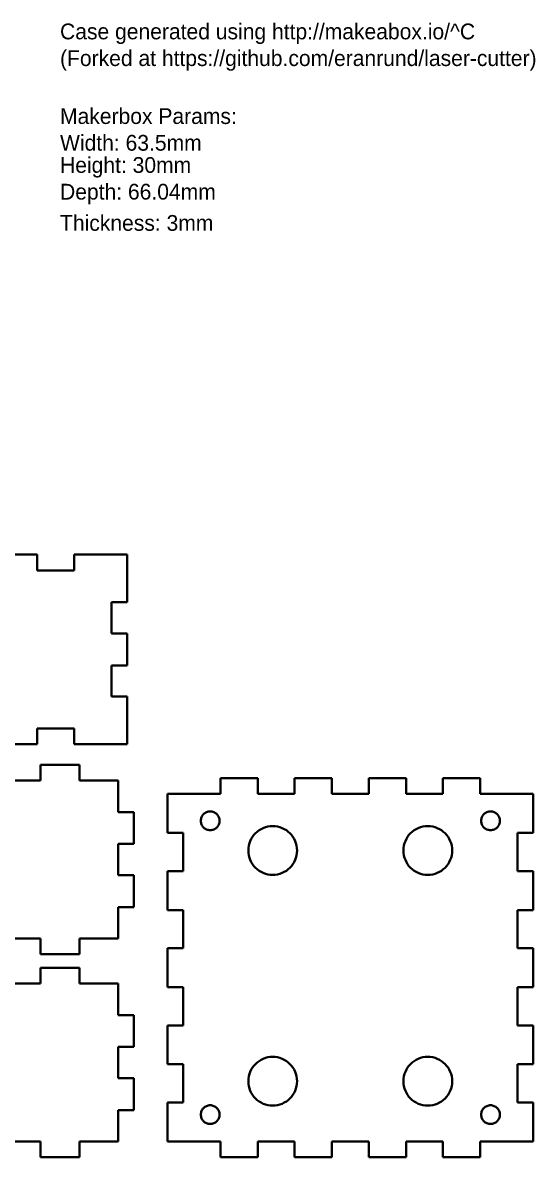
# Model space of a CAD drawing. Header units: inches. Extents: x 4 to 224, y 3 to 219.
# Drawn here: x 126.6 to 224.2, y 3.1 to 218.9 of the extents above; entities that cross this region are included whole.
import ezdxf

# ---------------------------------------------------------------- set-up
doc = ezdxf.new("R2010")
doc.units = ezdxf.units.IN
doc.header["$MEASUREMENT"] = 0
doc.layers.add('Layer 1', color=7, linetype='Continuous')

msp = doc.modelspace()

# ---------------------------------------------------------------- linework, layer by layer
at = {"layer": 'Layer 1', "color": 7, "lineweight": 35, "true_color": 0xffffff}
for points in [[(129.4, 117.76), (122.28, 117.76)], [(129.4, 114.76), (129.4, 117.76)], [(136.4, 117.76), (136.4, 114.76)], [(136.4, 117.76), (143.51, 117.76)], [(143.51, 117.76), (146.51, 117.76)], [(146.51, 114.76), (146.51, 117.76)], [(136.4, 114.76), (129.4, 114.76)], [(146.51, 108.7), (146.51, 114.76)], [(143.51, 102.76), (143.51, 108.7)], [(143.51, 108.7), (146.51, 108.7)], [(146.51, 102.76), (143.51, 102.76)], [(146.51, 96.7), (146.51, 102.76)], [(143.51, 90.76), (143.51, 96.7)], [(143.51, 96.7), (146.51, 96.7)], [(146.51, 90.76), (143.51, 90.76)], [(146.51, 84.7), (146.51, 90.76)], [(129.4, 81.7), (129.4, 84.7)], [(129.4, 84.7), (136.4, 84.7)], [(136.4, 84.7), (136.4, 81.7)], [(146.51, 81.7), (146.51, 84.7)], [(122.28, 81.7), (129.4, 81.7)], [(136.4, 81.7), (143.51, 81.7)], [(143.51, 81.7), (146.51, 81.7)], [(130.05, 77.8), (130.05, 74.8)], [(137.44, 77.8), (130.05, 77.8)], [(137.44, 74.8), (137.44, 77.8)], [(130.05, 74.8), (122.77, 74.8)], [(144.78, 74.8), (137.44, 74.8)], [(144.78, 68.8), (144.78, 74.8)], [(164.25, 75.25), (164.25, 72.25)], [(171.37, 75.25), (164.25, 75.25)], [(171.37, 72.25), (171.37, 75.25)], [(178.36, 75.25), (178.36, 72.25)], [(185.48, 75.25), (178.36, 75.25)], [(185.48, 72.25), (185.48, 75.25)], [(192.47, 75.25), (192.47, 72.25)], [(199.59, 75.25), (192.47, 75.25)], [(199.59, 72.25), (199.59, 75.25)], [(206.58, 75.25), (206.58, 72.25)], [(213.7, 75.25), (206.58, 75.25)], [(213.7, 72.25), (213.7, 75.25)], [(154.19, 72.25), (154.19, 64.85)], [(157.19, 72.25), (154.19, 72.25)], [(164.25, 72.25), (157.19, 72.25)], [(178.36, 72.25), (171.37, 72.25)], [(192.47, 72.25), (185.48, 72.25)], [(206.58, 72.25), (199.59, 72.25)], [(220.75, 72.25), (213.7, 72.25)], [(223.75, 72.25), (220.75, 72.25)], [(223.75, 64.85), (223.75, 72.25)], [(147.78, 68.8), (144.78, 68.8)], [(147.78, 62.74), (147.78, 68.8)], [(154.19, 64.85), (157.19, 64.85)], [(157.19, 64.85), (157.19, 57.57)], [(220.75, 57.57), (220.75, 64.85)], [(220.75, 64.85), (223.75, 64.85)], [(144.78, 56.8), (144.78, 62.74)], [(144.78, 62.74), (147.78, 62.74)], [(147.78, 56.8), (144.78, 56.8)], [(147.78, 50.74), (147.78, 56.8)], [(154.19, 57.57), (154.19, 50.17)], [(157.19, 57.57), (154.19, 57.57)], [(223.75, 57.57), (220.75, 57.57)], [(223.75, 50.17), (223.75, 57.57)], [(144.78, 44.74), (144.78, 50.74)], [(144.78, 50.74), (147.78, 50.74)], [(154.19, 50.17), (157.19, 50.17)], [(157.19, 50.17), (157.19, 42.89)], [(220.75, 42.89), (220.75, 50.17)], [(220.75, 50.17), (223.75, 50.17)], [(122.77, 44.74), (130.05, 44.74)], [(130.05, 44.74), (130.05, 41.74)], [(137.44, 41.74), (137.44, 44.74)], [(137.44, 44.74), (144.78, 44.74)], [(130.05, 41.74), (137.44, 41.74)], [(154.19, 42.89), (154.19, 35.5)], [(157.19, 42.89), (154.19, 42.89)], [(223.75, 42.89), (220.75, 42.89)], [(223.75, 35.5), (223.75, 42.89)], [(130.05, 39.19), (130.05, 36.19)], [(137.44, 39.19), (130.05, 39.19)], [(137.44, 36.19), (137.44, 39.19)], [(130.05, 36.19), (122.77, 36.19)], [(144.78, 36.19), (137.44, 36.19)], [(144.78, 30.19), (144.78, 36.19)], [(154.19, 35.5), (157.19, 35.5)], [(157.19, 35.5), (157.19, 28.22)], [(220.75, 28.22), (220.75, 35.5)], [(220.75, 35.5), (223.75, 35.5)], [(147.78, 30.19), (144.78, 30.19)], [(147.78, 24.13), (147.78, 30.19)], [(154.19, 28.22), (154.19, 20.82)], [(157.19, 28.22), (154.19, 28.22)], [(223.75, 28.22), (220.75, 28.22)], [(223.75, 20.82), (223.75, 28.22)], [(144.78, 18.2), (144.78, 24.13)], [(144.78, 24.13), (147.78, 24.13)], [(154.19, 20.82), (157.19, 20.82)], [(157.19, 20.82), (157.19, 13.54)], [(220.75, 13.54), (220.75, 20.82)], [(220.75, 20.82), (223.75, 20.82)], [(147.78, 18.2), (144.78, 18.2)], [(147.78, 12.13), (147.78, 18.2)], [(154.19, 13.54), (154.19, 6.14)], [(157.19, 13.54), (154.19, 13.54)], [(223.75, 13.54), (220.75, 13.54)], [(223.75, 6.14), (223.75, 13.54)], [(144.78, 6.13), (144.78, 12.13)], [(144.78, 12.13), (147.78, 12.13)], [(122.77, 6.13), (130.05, 6.13)], [(130.05, 6.13), (130.05, 3.13)], [(137.44, 3.13), (137.44, 6.13)], [(137.44, 6.13), (144.78, 6.13)], [(154.19, 6.14), (157.19, 6.14)], [(157.19, 6.14), (164.25, 6.14)], [(164.25, 6.14), (164.25, 3.14)], [(171.37, 3.14), (171.37, 6.14)], [(171.37, 6.14), (178.36, 6.14)], [(178.36, 6.14), (178.36, 3.14)], [(185.48, 3.14), (185.48, 6.14)], [(185.48, 6.14), (192.47, 6.14)], [(192.47, 6.14), (192.47, 3.14)], [(199.59, 3.14), (199.59, 6.14)], [(199.59, 6.14), (206.58, 6.14)], [(206.58, 6.14), (206.58, 3.14)], [(213.7, 3.14), (213.7, 6.14)], [(213.7, 6.14), (220.75, 6.14)], [(220.75, 6.14), (223.75, 6.14)], [(130.05, 3.13), (137.44, 3.13)], [(164.25, 3.14), (171.37, 3.14)], [(178.36, 3.14), (185.48, 3.14)], [(192.47, 3.14), (199.59, 3.14)], [(206.58, 3.14), (213.7, 3.14)]]:
    msp.add_lwpolyline(points, dxfattribs=at)
for points in [[(164.08, 67.13), (164.08, 67.13), (164.07, 66.95), (164.07, 66.95), (164.07, 66.95), (164.05, 66.78), (164.05, 66.78), (164.05, 66.78), (164, 66.61), (164, 66.61), (164, 66.61), (163.94, 66.44), (163.94, 66.44), (163.94, 66.44), (163.87, 66.29), (163.87, 66.29), (163.87, 66.29), (163.78, 66.14), (163.78, 66.14), (163.78, 66.14), (163.68, 66), (163.68, 66), (163.68, 66), (163.56, 65.88), (163.56, 65.88), (163.56, 65.88), (163.44, 65.76), (163.44, 65.76), (163.44, 65.76), (163.3, 65.66), (163.3, 65.66), (163.3, 65.66), (163.15, 65.57), (163.15, 65.57), (163.15, 65.57), (163, 65.5), (163, 65.5), (163, 65.5), (162.83, 65.44), (162.83, 65.44), (162.83, 65.44), (162.66, 65.39), (162.66, 65.39), (162.66, 65.39), (162.49, 65.37), (162.49, 65.37), (162.49, 65.37), (162.3, 65.36), (162.3, 65.36), (162.3, 65.36), (162.12, 65.37), (162.12, 65.37), (162.12, 65.37), (161.95, 65.39), (161.95, 65.39), (161.95, 65.39), (161.78, 65.44), (161.78, 65.44), (161.78, 65.44), (161.61, 65.5), (161.61, 65.5), (161.61, 65.5), (161.46, 65.57), (161.46, 65.57), (161.46, 65.57), (161.31, 65.66), (161.31, 65.66), (161.31, 65.66), (161.17, 65.76), (161.17, 65.76), (161.17, 65.76), (161.05, 65.88), (161.05, 65.88), (161.05, 65.88), (160.93, 66), (160.93, 66), (160.93, 66), (160.83, 66.14), (160.83, 66.14), (160.83, 66.14), (160.74, 66.29), (160.74, 66.29), (160.74, 66.29), (160.67, 66.44), (160.67, 66.44), (160.67, 66.44), (160.61, 66.61), (160.61, 66.61), (160.61, 66.61), (160.56, 66.78), (160.56, 66.78), (160.56, 66.78), (160.54, 66.95), (160.54, 66.95), (160.54, 66.95), (160.53, 67.13), (160.53, 67.13), (160.53, 67.13), (160.53, 67.13), (160.53, 67.13), (160.53, 67.13), (160.53, 67.13), (160.53, 67.13), (160.53, 67.13), (160.53, 67.13), (160.53, 67.13), (160.53, 67.13), (160.53, 67.13), (160.53, 67.13), (160.53, 67.13), (160.53, 67.13), (160.53, 67.13), (160.53, 67.13), (160.53, 67.13), (160.53, 67.13), (160.53, 67.13), (160.53, 67.13), (160.53, 67.13), (160.53, 67.13), (160.53, 67.13), (160.53, 67.13), (160.53, 67.13), (160.53, 67.13), (160.53, 67.13), (160.53, 67.13), (160.53, 67.13), (160.53, 67.13), (160.53, 67.13), (160.53, 67.13), (160.53, 67.13), (160.53, 67.13), (160.53, 67.13), (160.53, 67.13), (160.53, 67.13), (160.53, 67.13), (160.53, 67.13), (160.53, 67.13), (160.53, 67.13), (160.53, 67.13), (160.53, 67.13), (160.53, 67.13), (160.53, 67.13), (160.53, 67.13), (160.53, 67.13), (160.53, 67.13), (160.53, 67.13), (160.53, 67.13), (160.53, 67.13), (160.53, 67.13), (160.54, 67.32), (160.54, 67.32), (160.54, 67.32), (160.56, 67.49), (160.56, 67.49), (160.56, 67.49), (160.61, 67.66), (160.61, 67.66), (160.61, 67.66), (160.67, 67.83), (160.67, 67.83), (160.67, 67.83), (160.74, 67.98), (160.74, 67.98), (160.74, 67.98), (160.83, 68.13), (160.83, 68.13), (160.83, 68.13), (160.93, 68.27), (160.93, 68.27), (160.93, 68.27), (161.05, 68.39), (161.05, 68.39), (161.05, 68.39), (161.17, 68.51), (161.17, 68.51), (161.17, 68.51), (161.31, 68.61), (161.31, 68.61), (161.31, 68.61), (161.46, 68.7), (161.46, 68.7), (161.46, 68.7), (161.61, 68.77), (161.61, 68.77), (161.61, 68.77), (161.78, 68.83), (161.78, 68.83), (161.78, 68.83), (161.95, 68.88), (161.95, 68.88), (161.95, 68.88), (162.12, 68.9), (162.12, 68.9), (162.12, 68.9), (162.3, 68.91), (162.3, 68.91), (162.3, 68.91), (162.49, 68.9), (162.49, 68.9), (162.49, 68.9), (162.66, 68.88), (162.66, 68.88), (162.66, 68.88), (162.83, 68.83), (162.83, 68.83), (162.83, 68.83), (163, 68.77), (163, 68.77), (163, 68.77), (163.15, 68.7), (163.15, 68.7), (163.15, 68.7), (163.3, 68.61), (163.3, 68.61), (163.3, 68.61), (163.44, 68.51), (163.44, 68.51), (163.44, 68.51), (163.56, 68.39), (163.56, 68.39), (163.56, 68.39), (163.68, 68.27), (163.68, 68.27), (163.68, 68.27), (163.78, 68.13), (163.78, 68.13), (163.78, 68.13), (163.87, 67.98), (163.87, 67.98), (163.87, 67.98), (163.94, 67.83), (163.94, 67.83), (163.94, 67.83), (164, 67.66), (164, 67.66), (164, 67.66), (164.05, 67.49), (164.05, 67.49), (164.05, 67.49), (164.07, 67.32), (164.07, 67.32), (164.07, 67.32), (164.08, 67.13), (164.08, 67.13)], [(214.01, 66.44), (214.01, 66.44), (213.95, 66.61), (213.95, 66.61), (213.95, 66.61), (213.9, 66.78), (213.9, 66.78), (213.9, 66.78), (213.88, 66.95), (213.88, 66.95), (213.88, 66.95), (213.87, 67.13), (213.87, 67.13), (213.87, 67.13), (213.87, 67.13), (213.87, 67.13), (213.87, 67.13), (213.87, 67.13), (213.87, 67.13), (213.87, 67.13), (213.87, 67.13), (213.87, 67.13), (213.87, 67.13), (213.87, 67.13), (213.87, 67.13), (213.87, 67.13), (213.87, 67.13), (213.87, 67.13), (213.87, 67.13), (213.87, 67.13), (213.87, 67.13), (213.87, 67.13), (213.87, 67.13), (213.87, 67.13), (213.87, 67.13), (213.87, 67.13), (213.87, 67.13), (213.87, 67.13), (213.87, 67.13), (213.87, 67.13), (213.87, 67.13), (213.87, 67.13), (213.87, 67.13), (213.87, 67.13), (213.87, 67.13), (213.87, 67.13), (213.87, 67.13), (213.87, 67.13), (213.87, 67.13), (213.87, 67.13), (213.87, 67.13), (213.87, 67.13), (213.87, 67.13), (213.87, 67.13), (213.87, 67.13), (213.87, 67.13), (213.87, 67.13), (213.87, 67.13), (213.87, 67.13), (213.87, 67.13), (213.87, 67.13), (213.87, 67.13), (213.87, 67.13), (213.87, 67.13), (213.87, 67.13), (213.88, 67.32), (213.88, 67.32), (213.88, 67.32), (213.9, 67.49), (213.9, 67.49), (213.9, 67.49), (213.95, 67.66), (213.95, 67.66), (213.95, 67.66), (214.01, 67.83), (214.01, 67.83), (214.01, 67.83), (214.08, 67.98), (214.08, 67.98), (214.08, 67.98), (214.17, 68.13), (214.17, 68.13), (214.17, 68.13), (214.27, 68.27), (214.27, 68.27), (214.27, 68.27), (214.39, 68.39), (214.39, 68.39), (214.39, 68.39), (214.51, 68.51), (214.51, 68.51), (214.51, 68.51), (214.65, 68.61), (214.65, 68.61), (214.65, 68.61), (214.8, 68.7), (214.8, 68.7), (214.8, 68.7), (214.95, 68.77), (214.95, 68.77), (214.95, 68.77), (215.12, 68.83), (215.12, 68.83), (215.12, 68.83), (215.29, 68.88), (215.29, 68.88), (215.29, 68.88), (215.46, 68.9), (215.46, 68.9), (215.46, 68.9), (215.64, 68.91), (215.64, 68.91), (215.64, 68.91), (215.83, 68.9), (215.83, 68.9), (215.83, 68.9), (216, 68.88), (216, 68.88), (216, 68.88), (216.17, 68.83), (216.17, 68.83), (216.17, 68.83), (216.34, 68.77), (216.34, 68.77), (216.34, 68.77), (216.49, 68.7), (216.49, 68.7), (216.49, 68.7), (216.64, 68.61), (216.64, 68.61), (216.64, 68.61), (216.78, 68.51), (216.78, 68.51), (216.78, 68.51), (216.9, 68.39), (216.9, 68.39), (216.9, 68.39), (217.02, 68.27), (217.02, 68.27), (217.02, 68.27), (217.12, 68.13), (217.12, 68.13), (217.12, 68.13), (217.21, 67.98), (217.21, 67.98), (217.21, 67.98), (217.28, 67.83), (217.28, 67.83), (217.28, 67.83), (217.34, 67.66), (217.34, 67.66), (217.34, 67.66), (217.39, 67.49), (217.39, 67.49), (217.39, 67.49), (217.41, 67.32), (217.41, 67.32), (217.41, 67.32), (217.42, 67.13), (217.42, 67.13), (217.42, 67.13), (217.41, 66.95), (217.41, 66.95), (217.41, 66.95), (217.39, 66.78), (217.39, 66.78), (217.39, 66.78), (217.34, 66.61), (217.34, 66.61), (217.34, 66.61), (217.28, 66.44), (217.28, 66.44), (217.28, 66.44), (217.21, 66.29), (217.21, 66.29), (217.21, 66.29), (217.12, 66.14), (217.12, 66.14), (217.12, 66.14), (217.02, 66), (217.02, 66), (217.02, 66), (216.9, 65.88), (216.9, 65.88), (216.9, 65.88), (216.78, 65.76), (216.78, 65.76), (216.78, 65.76), (216.64, 65.66), (216.64, 65.66), (216.64, 65.66), (216.49, 65.57), (216.49, 65.57), (216.49, 65.57), (216.34, 65.5), (216.34, 65.5), (216.34, 65.5), (216.17, 65.44), (216.17, 65.44), (216.17, 65.44), (216, 65.39), (216, 65.39), (216, 65.39), (215.83, 65.37), (215.83, 65.37), (215.83, 65.37), (215.64, 65.36), (215.64, 65.36), (215.64, 65.36), (215.46, 65.37), (215.46, 65.37), (215.46, 65.37), (215.29, 65.39), (215.29, 65.39), (215.29, 65.39), (215.12, 65.44), (215.12, 65.44), (215.12, 65.44), (214.95, 65.5), (214.95, 65.5), (214.95, 65.5), (214.8, 65.57), (214.8, 65.57), (214.8, 65.57), (214.65, 65.66), (214.65, 65.66), (214.65, 65.66), (214.51, 65.76), (214.51, 65.76), (214.51, 65.76), (214.39, 65.88), (214.39, 65.88), (214.39, 65.88), (214.27, 66), (214.27, 66), (214.27, 66), (214.17, 66.14), (214.17, 66.14), (214.17, 66.14), (214.08, 66.29), (214.08, 66.29), (214.08, 66.29), (214.01, 66.44), (214.01, 66.44)], [(174.68, 56.88), (174.68, 56.88), (174.2, 56.86), (174.2, 56.86), (174.2, 56.86), (173.73, 56.88), (173.73, 56.88), (173.73, 56.88), (173.27, 56.95), (173.27, 56.95), (173.27, 56.95), (172.83, 57.06), (172.83, 57.06), (172.83, 57.06), (172.4, 57.22), (172.4, 57.22), (172.4, 57.22), (171.99, 57.41), (171.99, 57.41), (171.99, 57.41), (171.61, 57.65), (171.61, 57.65), (171.61, 57.65), (171.26, 57.91), (171.26, 57.91), (171.26, 57.91), (170.93, 58.21), (170.93, 58.21), (170.93, 58.21), (170.63, 58.54), (170.63, 58.54), (170.63, 58.54), (170.36, 58.9), (170.36, 58.9), (170.36, 58.9), (170.13, 59.28), (170.13, 59.28), (170.13, 59.28), (169.93, 59.69), (169.93, 59.69), (169.93, 59.69), (169.78, 60.11), (169.78, 60.11), (169.78, 60.11), (169.66, 60.56), (169.66, 60.56), (169.66, 60.56), (169.59, 61.02), (169.59, 61.02), (169.59, 61.02), (169.57, 61.49), (169.57, 61.49), (169.57, 61.49), (169.57, 61.49), (169.57, 61.49), (169.57, 61.49), (169.57, 61.49), (169.57, 61.49), (169.57, 61.49), (169.57, 61.49), (169.57, 61.49), (169.57, 61.49), (169.57, 61.49), (169.57, 61.49), (169.57, 61.49), (169.57, 61.49), (169.57, 61.49), (169.57, 61.49), (169.57, 61.49), (169.57, 61.49), (169.57, 61.49), (169.57, 61.49), (169.57, 61.49), (169.57, 61.49), (169.57, 61.49), (169.57, 61.49), (169.57, 61.49), (169.57, 61.49), (169.57, 61.49), (169.57, 61.49), (169.57, 61.49), (169.57, 61.49), (169.57, 61.49), (169.57, 61.49), (169.57, 61.49), (169.57, 61.49), (169.57, 61.49), (169.57, 61.49), (169.57, 61.49), (169.57, 61.49), (169.57, 61.49), (169.57, 61.49), (169.57, 61.49), (169.57, 61.49), (169.57, 61.49), (169.57, 61.49), (169.57, 61.49), (169.57, 61.49), (169.57, 61.49), (169.57, 61.49), (169.57, 61.49), (169.57, 61.49), (169.57, 61.49), (169.57, 61.49), (169.59, 61.96), (169.59, 61.96), (169.59, 61.96), (169.66, 62.42), (169.66, 62.42), (169.66, 62.42), (169.78, 62.87), (169.78, 62.87), (169.78, 62.87), (169.93, 63.29), (169.93, 63.29), (169.93, 63.29), (170.13, 63.7), (170.13, 63.7), (170.13, 63.7), (170.36, 64.08), (170.36, 64.08), (170.36, 64.08), (170.63, 64.44), (170.63, 64.44), (170.63, 64.44), (170.93, 64.77), (170.93, 64.77), (170.93, 64.77), (171.26, 65.07), (171.26, 65.07), (171.26, 65.07), (171.61, 65.33), (171.61, 65.33), (171.61, 65.33), (171.99, 65.57), (171.99, 65.57), (171.99, 65.57), (172.4, 65.76), (172.4, 65.76), (172.4, 65.76), (172.83, 65.92), (172.83, 65.92), (172.83, 65.92), (173.27, 66.03), (173.27, 66.03), (173.27, 66.03), (173.73, 66.1), (173.73, 66.1), (173.73, 66.1), (174.2, 66.13), (174.2, 66.13), (174.2, 66.13), (174.68, 66.1), (174.68, 66.1), (174.68, 66.1), (175.14, 66.03), (175.14, 66.03), (175.14, 66.03), (175.58, 65.92), (175.58, 65.92), (175.58, 65.92), (176.01, 65.76), (176.01, 65.76), (176.01, 65.76), (176.41, 65.57), (176.41, 65.57), (176.41, 65.57), (176.8, 65.33), (176.8, 65.33), (176.8, 65.33), (177.15, 65.07), (177.15, 65.07), (177.15, 65.07), (177.48, 64.77), (177.48, 64.77), (177.48, 64.77), (177.78, 64.44), (177.78, 64.44), (177.78, 64.44), (178.05, 64.08), (178.05, 64.08), (178.05, 64.08), (178.28, 63.7), (178.28, 63.7), (178.28, 63.7), (178.48, 63.29), (178.48, 63.29), (178.48, 63.29), (178.63, 62.87), (178.63, 62.87), (178.63, 62.87), (178.75, 62.42), (178.75, 62.42), (178.75, 62.42), (178.82, 61.96), (178.82, 61.96), (178.82, 61.96), (178.84, 61.49), (178.84, 61.49), (178.84, 61.49), (178.82, 61.02), (178.82, 61.02), (178.82, 61.02), (178.75, 60.56), (178.75, 60.56), (178.75, 60.56), (178.63, 60.11), (178.63, 60.11), (178.63, 60.11), (178.48, 59.69), (178.48, 59.69), (178.48, 59.69), (178.28, 59.28), (178.28, 59.28), (178.28, 59.28), (178.05, 58.9), (178.05, 58.9), (178.05, 58.9), (177.78, 58.54), (177.78, 58.54), (177.78, 58.54), (177.48, 58.21), (177.48, 58.21), (177.48, 58.21), (177.15, 57.91), (177.15, 57.91), (177.15, 57.91), (176.8, 57.65), (176.8, 57.65), (176.8, 57.65), (176.41, 57.41), (176.41, 57.41), (176.41, 57.41), (176.01, 57.22), (176.01, 57.22), (176.01, 57.22), (175.58, 57.06), (175.58, 57.06), (175.58, 57.06), (175.14, 56.95), (175.14, 56.95), (175.14, 56.95), (174.68, 56.88), (174.68, 56.88)], [(199.16, 60.56), (199.16, 60.56), (199.09, 61.02), (199.09, 61.02), (199.09, 61.02), (199.07, 61.49), (199.07, 61.49), (199.07, 61.49), (199.07, 61.49), (199.07, 61.49), (199.07, 61.49), (199.07, 61.49), (199.07, 61.49), (199.07, 61.49), (199.07, 61.49), (199.07, 61.49), (199.07, 61.49), (199.07, 61.49), (199.07, 61.49), (199.07, 61.49), (199.07, 61.49), (199.07, 61.49), (199.07, 61.49), (199.07, 61.49), (199.07, 61.49), (199.07, 61.49), (199.07, 61.49), (199.07, 61.49), (199.07, 61.49), (199.07, 61.49), (199.07, 61.49), (199.07, 61.49), (199.07, 61.49), (199.07, 61.49), (199.07, 61.49), (199.07, 61.49), (199.07, 61.49), (199.07, 61.49), (199.07, 61.49), (199.07, 61.49), (199.07, 61.49), (199.07, 61.49), (199.07, 61.49), (199.07, 61.49), (199.07, 61.49), (199.07, 61.49), (199.07, 61.49), (199.07, 61.49), (199.07, 61.49), (199.07, 61.49), (199.07, 61.49), (199.07, 61.49), (199.07, 61.49), (199.07, 61.49), (199.07, 61.49), (199.07, 61.49), (199.07, 61.49), (199.07, 61.49), (199.07, 61.49), (199.09, 61.96), (199.09, 61.96), (199.09, 61.96), (199.16, 62.42), (199.16, 62.42), (199.16, 62.42), (199.28, 62.87), (199.28, 62.87), (199.28, 62.87), (199.44, 63.29), (199.44, 63.29), (199.44, 63.29), (199.63, 63.7), (199.63, 63.7), (199.63, 63.7), (199.86, 64.08), (199.86, 64.08), (199.86, 64.08), (200.13, 64.44), (200.13, 64.44), (200.13, 64.44), (200.43, 64.77), (200.43, 64.77), (200.43, 64.77), (200.76, 65.07), (200.76, 65.07), (200.76, 65.07), (201.11, 65.33), (201.11, 65.33), (201.11, 65.33), (201.5, 65.57), (201.5, 65.57), (201.5, 65.57), (201.9, 65.76), (201.9, 65.76), (201.9, 65.76), (202.33, 65.92), (202.33, 65.92), (202.33, 65.92), (202.77, 66.03), (202.77, 66.03), (202.77, 66.03), (203.23, 66.1), (203.23, 66.1), (203.23, 66.1), (203.71, 66.13), (203.71, 66.13), (203.71, 66.13), (204.18, 66.1), (204.18, 66.1), (204.18, 66.1), (204.64, 66.03), (204.64, 66.03), (204.64, 66.03), (205.08, 65.92), (205.08, 65.92), (205.08, 65.92), (205.51, 65.76), (205.51, 65.76), (205.51, 65.76), (205.92, 65.57), (205.92, 65.57), (205.92, 65.57), (206.3, 65.33), (206.3, 65.33), (206.3, 65.33), (206.65, 65.07), (206.65, 65.07), (206.65, 65.07), (206.98, 64.77), (206.98, 64.77), (206.98, 64.77), (207.28, 64.44), (207.28, 64.44), (207.28, 64.44), (207.55, 64.08), (207.55, 64.08), (207.55, 64.08), (207.78, 63.7), (207.78, 63.7), (207.78, 63.7), (207.98, 63.29), (207.98, 63.29), (207.98, 63.29), (208.13, 62.87), (208.13, 62.87), (208.13, 62.87), (208.25, 62.42), (208.25, 62.42), (208.25, 62.42), (208.32, 61.96), (208.32, 61.96), (208.32, 61.96), (208.34, 61.49), (208.34, 61.49), (208.34, 61.49), (208.32, 61.02), (208.32, 61.02), (208.32, 61.02), (208.25, 60.56), (208.25, 60.56), (208.25, 60.56), (208.13, 60.11), (208.13, 60.11), (208.13, 60.11), (207.98, 59.69), (207.98, 59.69), (207.98, 59.69), (207.78, 59.28), (207.78, 59.28), (207.78, 59.28), (207.55, 58.9), (207.55, 58.9), (207.55, 58.9), (207.28, 58.54), (207.28, 58.54), (207.28, 58.54), (206.98, 58.21), (206.98, 58.21), (206.98, 58.21), (206.65, 57.91), (206.65, 57.91), (206.65, 57.91), (206.3, 57.65), (206.3, 57.65), (206.3, 57.65), (205.92, 57.41), (205.92, 57.41), (205.92, 57.41), (205.51, 57.22), (205.51, 57.22), (205.51, 57.22), (205.08, 57.06), (205.08, 57.06), (205.08, 57.06), (204.64, 56.95), (204.64, 56.95), (204.64, 56.95), (204.18, 56.88), (204.18, 56.88), (204.18, 56.88), (203.71, 56.86), (203.71, 56.86), (203.71, 56.86), (203.23, 56.88), (203.23, 56.88), (203.23, 56.88), (202.77, 56.95), (202.77, 56.95), (202.77, 56.95), (202.33, 57.06), (202.33, 57.06), (202.33, 57.06), (201.9, 57.22), (201.9, 57.22), (201.9, 57.22), (201.5, 57.41), (201.5, 57.41), (201.5, 57.41), (201.11, 57.65), (201.11, 57.65), (201.11, 57.65), (200.76, 57.91), (200.76, 57.91), (200.76, 57.91), (200.43, 58.21), (200.43, 58.21), (200.43, 58.21), (200.13, 58.54), (200.13, 58.54), (200.13, 58.54), (199.86, 58.9), (199.86, 58.9), (199.86, 58.9), (199.63, 59.28), (199.63, 59.28), (199.63, 59.28), (199.44, 59.69), (199.44, 59.69), (199.44, 59.69), (199.28, 60.11), (199.28, 60.11), (199.28, 60.11), (199.16, 60.56), (199.16, 60.56)], [(178.84, 17.6), (178.84, 17.6), (178.82, 17.13), (178.82, 17.13), (178.82, 17.13), (178.75, 16.67), (178.75, 16.67), (178.75, 16.67), (178.63, 16.23), (178.63, 16.23), (178.63, 16.23), (178.48, 15.8), (178.48, 15.8), (178.48, 15.8), (178.28, 15.4), (178.28, 15.4), (178.28, 15.4), (178.05, 15.01), (178.05, 15.01), (178.05, 15.01), (177.78, 14.66), (177.78, 14.66), (177.78, 14.66), (177.48, 14.33), (177.48, 14.33), (177.48, 14.33), (177.15, 14.03), (177.15, 14.03), (177.15, 14.03), (176.8, 13.76), (176.8, 13.76), (176.8, 13.76), (176.41, 13.53), (176.41, 13.53), (176.41, 13.53), (176.01, 13.33), (176.01, 13.33), (176.01, 13.33), (175.58, 13.18), (175.58, 13.18), (175.58, 13.18), (175.14, 13.06), (175.14, 13.06), (175.14, 13.06), (174.68, 12.99), (174.68, 12.99), (174.68, 12.99), (174.2, 12.97), (174.2, 12.97), (174.2, 12.97), (173.73, 12.99), (173.73, 12.99), (173.73, 12.99), (173.27, 13.06), (173.27, 13.06), (173.27, 13.06), (172.83, 13.18), (172.83, 13.18), (172.83, 13.18), (172.4, 13.33), (172.4, 13.33), (172.4, 13.33), (171.99, 13.53), (171.99, 13.53), (171.99, 13.53), (171.61, 13.76), (171.61, 13.76), (171.61, 13.76), (171.26, 14.03), (171.26, 14.03), (171.26, 14.03), (170.93, 14.33), (170.93, 14.33), (170.93, 14.33), (170.63, 14.66), (170.63, 14.66), (170.63, 14.66), (170.36, 15.01), (170.36, 15.01), (170.36, 15.01), (170.13, 15.4), (170.13, 15.4), (170.13, 15.4), (169.93, 15.8), (169.93, 15.8), (169.93, 15.8), (169.78, 16.23), (169.78, 16.23), (169.78, 16.23), (169.66, 16.67), (169.66, 16.67), (169.66, 16.67), (169.59, 17.13), (169.59, 17.13), (169.59, 17.13), (169.57, 17.6), (169.57, 17.6), (169.57, 17.6), (169.57, 17.6), (169.57, 17.6), (169.57, 17.6), (169.57, 17.6), (169.57, 17.6), (169.57, 17.6), (169.57, 17.6), (169.57, 17.6), (169.57, 17.6), (169.57, 17.6), (169.57, 17.6), (169.57, 17.6), (169.57, 17.6), (169.57, 17.6), (169.57, 17.6), (169.57, 17.6), (169.57, 17.6), (169.57, 17.6), (169.57, 17.6), (169.57, 17.6), (169.57, 17.6), (169.57, 17.6), (169.57, 17.6), (169.57, 17.6), (169.57, 17.6), (169.57, 17.6), (169.57, 17.6), (169.57, 17.6), (169.57, 17.6), (169.57, 17.6), (169.57, 17.6), (169.57, 17.6), (169.57, 17.6), (169.57, 17.6), (169.57, 17.6), (169.57, 17.6), (169.57, 17.6), (169.57, 17.6), (169.57, 17.6), (169.57, 17.6), (169.57, 17.6), (169.57, 17.6), (169.57, 17.6), (169.57, 17.6), (169.57, 17.6), (169.57, 17.6), (169.57, 17.6), (169.57, 17.6), (169.57, 17.6), (169.57, 17.6), (169.57, 17.6), (169.59, 18.08), (169.59, 18.08), (169.59, 18.08), (169.66, 18.54), (169.66, 18.54), (169.66, 18.54), (169.78, 18.98), (169.78, 18.98), (169.78, 18.98), (169.93, 19.41), (169.93, 19.41), (169.93, 19.41), (170.13, 19.81), (170.13, 19.81), (170.13, 19.81), (170.36, 20.2), (170.36, 20.2), (170.36, 20.2), (170.63, 20.55), (170.63, 20.55), (170.63, 20.55), (170.93, 20.88), (170.93, 20.88), (170.93, 20.88), (171.26, 21.18), (171.26, 21.18), (171.26, 21.18), (171.61, 21.45), (171.61, 21.45), (171.61, 21.45), (171.99, 21.68), (171.99, 21.68), (171.99, 21.68), (172.4, 21.88), (172.4, 21.88), (172.4, 21.88), (172.83, 22.03), (172.83, 22.03), (172.83, 22.03), (173.27, 22.15), (173.27, 22.15), (173.27, 22.15), (173.73, 22.22), (173.73, 22.22), (173.73, 22.22), (174.2, 22.24), (174.2, 22.24), (174.2, 22.24), (174.68, 22.22), (174.68, 22.22), (174.68, 22.22), (175.14, 22.15), (175.14, 22.15), (175.14, 22.15), (175.58, 22.03), (175.58, 22.03), (175.58, 22.03), (176.01, 21.88), (176.01, 21.88), (176.01, 21.88), (176.41, 21.68), (176.41, 21.68), (176.41, 21.68), (176.8, 21.45), (176.8, 21.45), (176.8, 21.45), (177.15, 21.18), (177.15, 21.18), (177.15, 21.18), (177.48, 20.88), (177.48, 20.88), (177.48, 20.88), (177.78, 20.55), (177.78, 20.55), (177.78, 20.55), (178.05, 20.2), (178.05, 20.2), (178.05, 20.2), (178.28, 19.81), (178.28, 19.81), (178.28, 19.81), (178.48, 19.41), (178.48, 19.41), (178.48, 19.41), (178.63, 18.98), (178.63, 18.98), (178.63, 18.98), (178.75, 18.54), (178.75, 18.54), (178.75, 18.54), (178.82, 18.08), (178.82, 18.08), (178.82, 18.08), (178.84, 17.6), (178.84, 17.6)], [(208.34, 17.6), (208.34, 17.6), (208.32, 17.13), (208.32, 17.13), (208.32, 17.13), (208.25, 16.67), (208.25, 16.67), (208.25, 16.67), (208.13, 16.23), (208.13, 16.23), (208.13, 16.23), (207.98, 15.8), (207.98, 15.8), (207.98, 15.8), (207.78, 15.4), (207.78, 15.4), (207.78, 15.4), (207.55, 15.01), (207.55, 15.01), (207.55, 15.01), (207.28, 14.66), (207.28, 14.66), (207.28, 14.66), (206.98, 14.33), (206.98, 14.33), (206.98, 14.33), (206.65, 14.03), (206.65, 14.03), (206.65, 14.03), (206.3, 13.76), (206.3, 13.76), (206.3, 13.76), (205.92, 13.53), (205.92, 13.53), (205.92, 13.53), (205.51, 13.33), (205.51, 13.33), (205.51, 13.33), (205.08, 13.18), (205.08, 13.18), (205.08, 13.18), (204.64, 13.06), (204.64, 13.06), (204.64, 13.06), (204.18, 12.99), (204.18, 12.99), (204.18, 12.99), (203.71, 12.97), (203.71, 12.97), (203.71, 12.97), (203.23, 12.99), (203.23, 12.99), (203.23, 12.99), (202.77, 13.06), (202.77, 13.06), (202.77, 13.06), (202.33, 13.18), (202.33, 13.18), (202.33, 13.18), (201.9, 13.33), (201.9, 13.33), (201.9, 13.33), (201.5, 13.53), (201.5, 13.53), (201.5, 13.53), (201.11, 13.76), (201.11, 13.76), (201.11, 13.76), (200.76, 14.03), (200.76, 14.03), (200.76, 14.03), (200.43, 14.33), (200.43, 14.33), (200.43, 14.33), (200.13, 14.66), (200.13, 14.66), (200.13, 14.66), (199.86, 15.01), (199.86, 15.01), (199.86, 15.01), (199.63, 15.4), (199.63, 15.4), (199.63, 15.4), (199.44, 15.8), (199.44, 15.8), (199.44, 15.8), (199.28, 16.23), (199.28, 16.23), (199.28, 16.23), (199.16, 16.67), (199.16, 16.67), (199.16, 16.67), (199.09, 17.13), (199.09, 17.13), (199.09, 17.13), (199.07, 17.6), (199.07, 17.6), (199.07, 17.6), (199.07, 17.6), (199.07, 17.6), (199.07, 17.6), (199.07, 17.6), (199.07, 17.6), (199.07, 17.6), (199.07, 17.6), (199.07, 17.6), (199.07, 17.6), (199.07, 17.6), (199.07, 17.6), (199.07, 17.6), (199.07, 17.6), (199.07, 17.6), (199.07, 17.6), (199.07, 17.6), (199.07, 17.6), (199.07, 17.6), (199.07, 17.6), (199.07, 17.6), (199.07, 17.6), (199.07, 17.6), (199.07, 17.6), (199.07, 17.6), (199.07, 17.6), (199.07, 17.6), (199.07, 17.6), (199.07, 17.6), (199.07, 17.6), (199.07, 17.6), (199.07, 17.6), (199.07, 17.6), (199.07, 17.6), (199.07, 17.6), (199.07, 17.6), (199.07, 17.6), (199.07, 17.6), (199.07, 17.6), (199.07, 17.6), (199.07, 17.6), (199.07, 17.6), (199.07, 17.6), (199.07, 17.6), (199.07, 17.6), (199.07, 17.6), (199.07, 17.6), (199.07, 17.6), (199.07, 17.6), (199.07, 17.6), (199.07, 17.6), (199.07, 17.6), (199.09, 18.08), (199.09, 18.08), (199.09, 18.08), (199.16, 18.54), (199.16, 18.54), (199.16, 18.54), (199.28, 18.98), (199.28, 18.98), (199.28, 18.98), (199.44, 19.41), (199.44, 19.41), (199.44, 19.41), (199.63, 19.81), (199.63, 19.81), (199.63, 19.81), (199.86, 20.2), (199.86, 20.2), (199.86, 20.2), (200.13, 20.55), (200.13, 20.55), (200.13, 20.55), (200.43, 20.88), (200.43, 20.88), (200.43, 20.88), (200.76, 21.18), (200.76, 21.18), (200.76, 21.18), (201.11, 21.45), (201.11, 21.45), (201.11, 21.45), (201.5, 21.68), (201.5, 21.68), (201.5, 21.68), (201.9, 21.88), (201.9, 21.88), (201.9, 21.88), (202.33, 22.03), (202.33, 22.03), (202.33, 22.03), (202.77, 22.15), (202.77, 22.15), (202.77, 22.15), (203.23, 22.22), (203.23, 22.22), (203.23, 22.22), (203.71, 22.24), (203.71, 22.24), (203.71, 22.24), (204.18, 22.22), (204.18, 22.22), (204.18, 22.22), (204.64, 22.15), (204.64, 22.15), (204.64, 22.15), (205.08, 22.03), (205.08, 22.03), (205.08, 22.03), (205.51, 21.88), (205.51, 21.88), (205.51, 21.88), (205.92, 21.68), (205.92, 21.68), (205.92, 21.68), (206.3, 21.45), (206.3, 21.45), (206.3, 21.45), (206.65, 21.18), (206.65, 21.18), (206.65, 21.18), (206.98, 20.88), (206.98, 20.88), (206.98, 20.88), (207.28, 20.55), (207.28, 20.55), (207.28, 20.55), (207.55, 20.2), (207.55, 20.2), (207.55, 20.2), (207.78, 19.81), (207.78, 19.81), (207.78, 19.81), (207.98, 19.41), (207.98, 19.41), (207.98, 19.41), (208.13, 18.98), (208.13, 18.98), (208.13, 18.98), (208.25, 18.54), (208.25, 18.54), (208.25, 18.54), (208.32, 18.08), (208.32, 18.08), (208.32, 18.08), (208.34, 17.6), (208.34, 17.6)], [(162.3, 13.03), (162.3, 13.03), (162.49, 13.02), (162.49, 13.02), (162.49, 13.02), (162.66, 13), (162.66, 13), (162.66, 13), (162.83, 12.95), (162.83, 12.95), (162.83, 12.95), (163, 12.89), (163, 12.89), (163, 12.89), (163.15, 12.82), (163.15, 12.82), (163.15, 12.82), (163.3, 12.73), (163.3, 12.73), (163.3, 12.73), (163.44, 12.63), (163.44, 12.63), (163.44, 12.63), (163.56, 12.51), (163.56, 12.51), (163.56, 12.51), (163.68, 12.39), (163.68, 12.39), (163.68, 12.39), (163.78, 12.25), (163.78, 12.25), (163.78, 12.25), (163.87, 12.1), (163.87, 12.1), (163.87, 12.1), (163.94, 11.95), (163.94, 11.95), (163.94, 11.95), (164, 11.78), (164, 11.78), (164, 11.78), (164.05, 11.61), (164.05, 11.61), (164.05, 11.61), (164.07, 11.44), (164.07, 11.44), (164.07, 11.44), (164.08, 11.25), (164.08, 11.25), (164.08, 11.25), (164.07, 11.07), (164.07, 11.07), (164.07, 11.07), (164.05, 10.9), (164.05, 10.9), (164.05, 10.9), (164, 10.73), (164, 10.73), (164, 10.73), (163.94, 10.56), (163.94, 10.56), (163.94, 10.56), (163.87, 10.41), (163.87, 10.41), (163.87, 10.41), (163.78, 10.26), (163.78, 10.26), (163.78, 10.26), (163.68, 10.12), (163.68, 10.12), (163.68, 10.12), (163.56, 10), (163.56, 10), (163.56, 10), (163.44, 9.88), (163.44, 9.88), (163.44, 9.88), (163.3, 9.78), (163.3, 9.78), (163.3, 9.78), (163.15, 9.69), (163.15, 9.69), (163.15, 9.69), (163, 9.62), (163, 9.62), (163, 9.62), (162.83, 9.56), (162.83, 9.56), (162.83, 9.56), (162.66, 9.51), (162.66, 9.51), (162.66, 9.51), (162.49, 9.49), (162.49, 9.49), (162.49, 9.49), (162.3, 9.48), (162.3, 9.48), (162.3, 9.48), (162.12, 9.49), (162.12, 9.49), (162.12, 9.49), (161.95, 9.51), (161.95, 9.51), (161.95, 9.51), (161.78, 9.56), (161.78, 9.56), (161.78, 9.56), (161.61, 9.62), (161.61, 9.62), (161.61, 9.62), (161.46, 9.69), (161.46, 9.69), (161.46, 9.69), (161.31, 9.78), (161.31, 9.78), (161.31, 9.78), (161.17, 9.88), (161.17, 9.88), (161.17, 9.88), (161.05, 10), (161.05, 10), (161.05, 10), (160.93, 10.12), (160.93, 10.12), (160.93, 10.12), (160.83, 10.26), (160.83, 10.26), (160.83, 10.26), (160.74, 10.41), (160.74, 10.41), (160.74, 10.41), (160.67, 10.56), (160.67, 10.56), (160.67, 10.56), (160.61, 10.73), (160.61, 10.73), (160.61, 10.73), (160.56, 10.9), (160.56, 10.9), (160.56, 10.9), (160.54, 11.07), (160.54, 11.07), (160.54, 11.07), (160.53, 11.25), (160.53, 11.25), (160.53, 11.25), (160.53, 11.25), (160.53, 11.25), (160.53, 11.25), (160.53, 11.25), (160.53, 11.25), (160.53, 11.25), (160.53, 11.25), (160.53, 11.25), (160.53, 11.25), (160.53, 11.25), (160.53, 11.25), (160.53, 11.25), (160.53, 11.25), (160.53, 11.25), (160.53, 11.25), (160.53, 11.25), (160.53, 11.25), (160.53, 11.25), (160.53, 11.25), (160.53, 11.25), (160.53, 11.25), (160.53, 11.25), (160.53, 11.25), (160.53, 11.25), (160.53, 11.25), (160.53, 11.25), (160.53, 11.25), (160.53, 11.25), (160.53, 11.25), (160.53, 11.25), (160.53, 11.25), (160.53, 11.25), (160.53, 11.25), (160.53, 11.25), (160.53, 11.25), (160.53, 11.25), (160.53, 11.25), (160.53, 11.25), (160.53, 11.25), (160.53, 11.25), (160.53, 11.25), (160.53, 11.25), (160.53, 11.25), (160.53, 11.25), (160.53, 11.25), (160.53, 11.25), (160.53, 11.25), (160.53, 11.25), (160.53, 11.25), (160.53, 11.25), (160.53, 11.25), (160.54, 11.44), (160.54, 11.44), (160.54, 11.44), (160.56, 11.61), (160.56, 11.61), (160.56, 11.61), (160.61, 11.78), (160.61, 11.78), (160.61, 11.78), (160.67, 11.95), (160.67, 11.95), (160.67, 11.95), (160.74, 12.1), (160.74, 12.1), (160.74, 12.1), (160.83, 12.25), (160.83, 12.25), (160.83, 12.25), (160.93, 12.39), (160.93, 12.39), (160.93, 12.39), (161.05, 12.51), (161.05, 12.51), (161.05, 12.51), (161.17, 12.63), (161.17, 12.63), (161.17, 12.63), (161.31, 12.73), (161.31, 12.73), (161.31, 12.73), (161.46, 12.82), (161.46, 12.82), (161.46, 12.82), (161.61, 12.89), (161.61, 12.89), (161.61, 12.89), (161.78, 12.95), (161.78, 12.95), (161.78, 12.95), (161.95, 13), (161.95, 13), (161.95, 13), (162.12, 13.02), (162.12, 13.02), (162.12, 13.02), (162.3, 13.03), (162.3, 13.03)], [(213.87, 11.25), (213.87, 11.25), (213.88, 11.44), (213.88, 11.44), (213.88, 11.44), (213.9, 11.61), (213.9, 11.61), (213.9, 11.61), (213.95, 11.78), (213.95, 11.78), (213.95, 11.78), (214.01, 11.95), (214.01, 11.95), (214.01, 11.95), (214.08, 12.1), (214.08, 12.1), (214.08, 12.1), (214.17, 12.25), (214.17, 12.25), (214.17, 12.25), (214.27, 12.39), (214.27, 12.39), (214.27, 12.39), (214.39, 12.51), (214.39, 12.51), (214.39, 12.51), (214.51, 12.63), (214.51, 12.63), (214.51, 12.63), (214.65, 12.73), (214.65, 12.73), (214.65, 12.73), (214.8, 12.82), (214.8, 12.82), (214.8, 12.82), (214.95, 12.89), (214.95, 12.89), (214.95, 12.89), (215.12, 12.95), (215.12, 12.95), (215.12, 12.95), (215.29, 13), (215.29, 13), (215.29, 13), (215.46, 13.02), (215.46, 13.02), (215.46, 13.02), (215.64, 13.03), (215.64, 13.03), (215.64, 13.03), (215.83, 13.02), (215.83, 13.02), (215.83, 13.02), (216, 13), (216, 13), (216, 13), (216.17, 12.95), (216.17, 12.95), (216.17, 12.95), (216.34, 12.89), (216.34, 12.89), (216.34, 12.89), (216.49, 12.82), (216.49, 12.82), (216.49, 12.82), (216.64, 12.73), (216.64, 12.73), (216.64, 12.73), (216.78, 12.63), (216.78, 12.63), (216.78, 12.63), (216.9, 12.51), (216.9, 12.51), (216.9, 12.51), (217.02, 12.39), (217.02, 12.39), (217.02, 12.39), (217.12, 12.25), (217.12, 12.25), (217.12, 12.25), (217.21, 12.1), (217.21, 12.1), (217.21, 12.1), (217.28, 11.95), (217.28, 11.95), (217.28, 11.95), (217.34, 11.78), (217.34, 11.78), (217.34, 11.78), (217.39, 11.61), (217.39, 11.61), (217.39, 11.61), (217.41, 11.44), (217.41, 11.44), (217.41, 11.44), (217.42, 11.25), (217.42, 11.25), (217.42, 11.25), (217.41, 11.07), (217.41, 11.07), (217.41, 11.07), (217.39, 10.9), (217.39, 10.9), (217.39, 10.9), (217.34, 10.73), (217.34, 10.73), (217.34, 10.73), (217.28, 10.56), (217.28, 10.56), (217.28, 10.56), (217.21, 10.41), (217.21, 10.41), (217.21, 10.41), (217.12, 10.26), (217.12, 10.26), (217.12, 10.26), (217.02, 10.12), (217.02, 10.12), (217.02, 10.12), (216.9, 10), (216.9, 10), (216.9, 10), (216.78, 9.88), (216.78, 9.88), (216.78, 9.88), (216.64, 9.78), (216.64, 9.78), (216.64, 9.78), (216.49, 9.69), (216.49, 9.69), (216.49, 9.69), (216.34, 9.62), (216.34, 9.62), (216.34, 9.62), (216.17, 9.56), (216.17, 9.56), (216.17, 9.56), (216, 9.51), (216, 9.51), (216, 9.51), (215.83, 9.49), (215.83, 9.49), (215.83, 9.49), (215.64, 9.48), (215.64, 9.48), (215.64, 9.48), (215.46, 9.49), (215.46, 9.49), (215.46, 9.49), (215.29, 9.51), (215.29, 9.51), (215.29, 9.51), (215.12, 9.56), (215.12, 9.56), (215.12, 9.56), (214.95, 9.62), (214.95, 9.62), (214.95, 9.62), (214.8, 9.69), (214.8, 9.69), (214.8, 9.69), (214.65, 9.78), (214.65, 9.78), (214.65, 9.78), (214.51, 9.88), (214.51, 9.88), (214.51, 9.88), (214.39, 10), (214.39, 10), (214.39, 10), (214.27, 10.12), (214.27, 10.12), (214.27, 10.12), (214.17, 10.26), (214.17, 10.26), (214.17, 10.26), (214.08, 10.41), (214.08, 10.41), (214.08, 10.41), (214.01, 10.56), (214.01, 10.56), (214.01, 10.56), (213.95, 10.73), (213.95, 10.73), (213.95, 10.73), (213.9, 10.9), (213.9, 10.9), (213.9, 10.9), (213.88, 11.07), (213.88, 11.07), (213.88, 11.07), (213.87, 11.25), (213.87, 11.25), (213.87, 11.25), (213.87, 11.25), (213.87, 11.25), (213.87, 11.25), (213.87, 11.25), (213.87, 11.25), (213.87, 11.25), (213.87, 11.25), (213.87, 11.25), (213.87, 11.25), (213.87, 11.25), (213.87, 11.25), (213.87, 11.25), (213.87, 11.25), (213.87, 11.25), (213.87, 11.25), (213.87, 11.25), (213.87, 11.25), (213.87, 11.25), (213.87, 11.25), (213.87, 11.25), (213.87, 11.25), (213.87, 11.25), (213.87, 11.25), (213.87, 11.25), (213.87, 11.25), (213.87, 11.25), (213.87, 11.25), (213.87, 11.25), (213.87, 11.25), (213.87, 11.25), (213.87, 11.25), (213.87, 11.25), (213.87, 11.25), (213.87, 11.25), (213.87, 11.25), (213.87, 11.25), (213.87, 11.25), (213.87, 11.25), (213.87, 11.25), (213.87, 11.25), (213.87, 11.25), (213.87, 11.25), (213.87, 11.25), (213.87, 11.25), (213.87, 11.25), (213.87, 11.25), (213.87, 11.25), (213.87, 11.25), (213.87, 11.25), (213.87, 11.25)]]:
    msp.add_open_spline(points, degree=3, knots=[0, 0, 0, 0, 1, 1, 1, 2, 2, 2, 3, 3, 3, 4, 4, 4, 5, 5, 5, 6, 6, 6, 7, 7, 7, 8, 8, 8, 9, 9, 9, 10, 10, 10, 11, 11, 11, 12, 12, 12, 13, 13, 13, 14, 14, 14, 15, 15, 15, 16, 16, 16, 17, 17, 17, 18, 18, 18, 19, 19, 19, 20, 20, 20, 21, 21, 21, 22, 22, 22, 23, 23, 23, 24, 24, 24, 25, 25, 25, 26, 26, 26, 27, 27, 27, 28, 28, 28, 29, 29, 29, 30, 30, 30, 31, 31, 31, 32, 32, 32, 33, 33, 33, 34, 34, 34, 35, 35, 35, 36, 36, 36, 37, 37, 37, 38, 38, 38, 39, 39, 39, 40, 40, 40, 41, 41, 41, 42, 42, 42, 43, 43, 43, 44, 44, 44, 45, 45, 45, 46, 46, 46, 47, 47, 47, 48, 48, 48, 49, 49, 49, 50, 50, 50, 51, 51, 51, 52, 52, 52, 53, 53, 53, 54, 54, 54, 55, 55, 55, 56, 56, 56, 57, 57, 57, 58, 58, 58, 59, 59, 59, 60, 60, 60, 61, 61, 61, 62, 62, 62, 63, 63, 63, 64, 64, 64, 65, 65, 65, 66, 66, 66, 67, 67, 67, 68, 68, 68, 69, 69, 69, 70, 70, 70, 71, 71, 71, 72, 72, 72, 73, 73, 73, 74, 74, 74, 75, 75, 75, 76, 76, 76, 77, 77, 77, 78, 78, 78, 79, 79, 79, 80, 80, 80, 81, 81, 81, 81], dxfattribs=at)

# ---------------------------------------------------------------- texts
at = {"layer": 'Layer 1', "color": 7, "true_color": 0xffffff, "char_height": 2.9972, "attachment_point": 7}
for s, insert in [('\\fMyriad Pro|b0|i0|c0|p34;\\W1;Case generated using http://makeabox.io/^C', (133.74, 214.87)), ('\\fMyriad Pro|b0|i0|c0|p34;\\W1;(Forked at https://github.com/eranrund/laser-cutter)', (133.74, 209.79)), ('\\fMyriad Pro|b0|i0|c0|p34;\\W1;Makerbox Params:', (133.74, 199.63)), ('\\fMyriad Pro|b0|i0|c0|p34;\\W1;Width: 63.5mm', (133.74, 194.55)), ('\\fMyriad Pro|b0|i0|c0|p34;\\W1;Height: 30mm', (133.74, 189.47)), ('\\fMyriad Pro|b0|i0|c0|p34;\\W1;Depth: 66.04mm', (133.74, 184.39)), ('\\fMyriad Pro|b0|i0|c0|p34;\\W1;Thickness: 3mm', (133.74, 179.31))]:
    msp.add_mtext(s, dxfattribs=dict(at, insert=insert))

doc.saveas('drawing.dxf')
